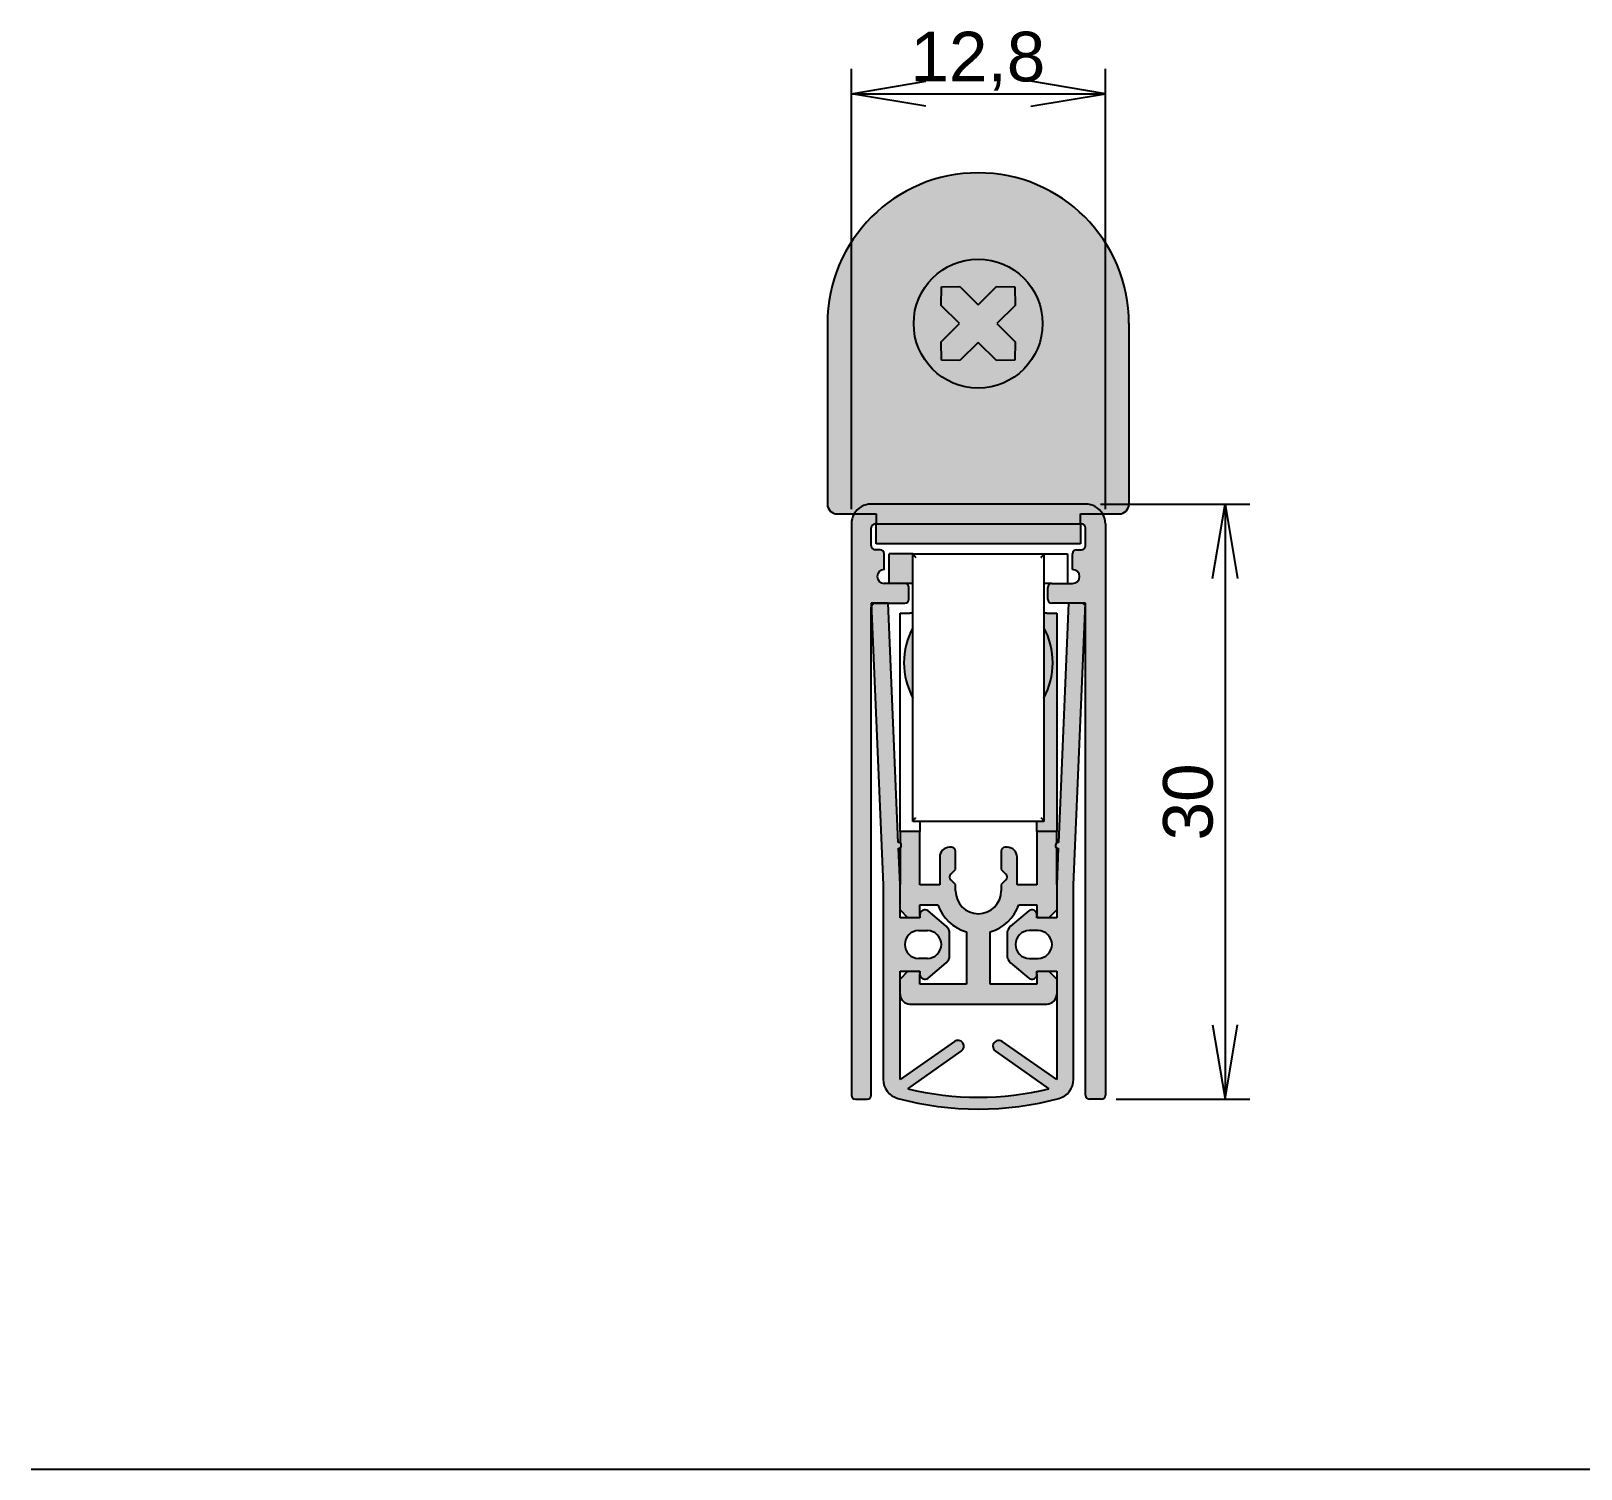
# Model space of a CAD drawing. Header units: millimetres. Extents: x 18 to 198, y 19 to 248.
# Drawn here: x 18.2 to 96.3, y 171.1 to 243.6 of the extents above; entities that cross this region are included whole.
import ezdxf
from ezdxf.enums import TextEntityAlignment as Align
from ezdxf.lldxf.tags import DXFTag

# ---------------------------------------------------------------- set-up
doc = ezdxf.new("R2010")
doc.units = ezdxf.units.MM
for name, color, linetype in [('3MM_SCHRAUBE_X_1', 7, 'Continuous'), ('AJ_359', 7, 'Continuous'), ('AP_562_M', 7, 'Continuous'), ('AP_563_708MM', 7, 'Continuous'), ('AP_564_703MM', 7, 'Continuous'), ('AW_121', 7, 'Continuous'), ('DV1_Default', 7, 'Continuous'), ('Standard', 7, 'Continuous')]:
    doc.layers.add(name, color=color, linetype=linetype)
doc.styles.add('SEACAD_Arial', font='ARIAL.TTF')
tags = doc.linetypes.add('HIDDEN2', pattern=[4.762499999999999, 3.175, -1.5875]).pattern_tags.tags
tags[6:7] = [DXFTag(74, 4), DXFTag(75, 0), DXFTag(340, '0'), DXFTag(46, 0.0), DXFTag(50, 0.0), DXFTag(44, 0.0), DXFTag(45, 0.0)]
tags[4:5] = [DXFTag(74, 4), DXFTag(75, 0), DXFTag(340, '0'), DXFTag(46, 0.0), DXFTag(50, 0.0), DXFTag(44, 0.0), DXFTag(45, 0.0)]
doc.dimstyles.new('E-Katalog', dxfattribs={"dimtxt": 2.5, "dimasz": 3.75, "dimexe": 1.25, "dimexo": 0.75, "dimgap": 1.25, "dimtad": 1, "dimtxsty": 'SEACAD_Arial', "dimblk1": '_SE_OPEN', "dimblk2": '_SE_OPEN', "dimsah": 1, "dimcen": 1.25, "dimadec": 0, "dimazin": 0, "dimtfac": 1, "dimtmove": 0, "dimatfit": 3, "dimfxl": 0, "dimtolj": 1, "dimarcsym": 0})

# ---------------------------------------------------------------- blocks, each defined once
blk = doc.blocks.new('SE')
at = {"layer": 'DV1_Default', "linetype": 'Continuous'}
h = blk.add_hatch(color=7, dxfattribs=at)
edge = h.paths.add_edge_path()
edge.add_line((58.29985715336257, 228.8263414154089), (58.29985715336258, 219.7285636376311))
edge.add_arc((58.79985715336258, 219.7285636376311), 0.5000000000000004, 180, 270)
edge.add_line((58.79985715336258, 219.2285636376311), (59.64458452455283, 219.2285636376311))
edge.add_arc((60.51060992833728, 218.7285636376311), 1.000000000000001, 90.0000000000004, 149.9999999999999, ccw=False)
edge.add_line((60.51060992833727, 219.7285636376311), (71.31060992833727, 219.7285636376311))
edge.add_arc((71.31060992833727, 218.7285636376311), 1.000000000000001, 30.000000000000227, 89.9999999999992, ccw=False)
edge.add_line((72.1766353321217, 219.2285636376311), (72.99985715336258, 219.2285636376311))
edge.add_arc((72.99985715336258, 219.7285636376311), 0.5000000000000004, 270, 360)
edge.add_line((73.49985715336258, 219.7285636376311), (73.49985715336257, 228.8263414154089))
edge.add_arc((65.89985715336257, 228.8263414154089), 7.599999999999998, 0, 180)
edge = h.paths.add_edge_path()
edge.add_ellipse((65.89985715336257, 228.8263414154089), major_axis=(3.25, 0), ratio=1, start_angle=0, end_angle=360)
h = blk.add_hatch(color=7, dxfattribs=at)
edge = h.paths.add_edge_path()
edge.add_ellipse((65.89985715336257, 228.8263414154089), major_axis=(3.25, 0), ratio=1, start_angle=0, end_angle=360)
h.paths.add_polyline_path([(64.04987068454666, 226.976354946593), (64.98073690137221, 226.9617115837314), (65.89985715336259, 227.8808318357218), (66.81897740535298, 226.9617115837314), (67.74984362217852, 226.976354946593), (67.76448698504008, 227.9072211634185), (66.84536673304967, 228.8263414154089), (67.76448698504007, 229.7454616673993), (67.7498436221785, 230.6763278842248), (66.81897740535298, 230.6909712470864), (65.89985715336257, 229.771850995096), (64.9807369013722, 230.6909712470864), (64.04987068454665, 230.6763278842248), (64.0352273216851, 229.7454616673993), (64.95434757367549, 228.8263414154089), (64.03522732168511, 227.9072211634185)])
for points in [[(65.89985715336257, 229.771850995096), (64.98073690137218, 230.6909712470864), (64.04987068454665, 230.6763278842248), (64.0352273216851, 229.7454616673993), (64.95434757367549, 228.8263414154089), (64.03522732168511, 227.9072211634185), (64.04987068454666, 226.976354946593), (64.9807369013722, 226.9617115837314), (65.89985715336257, 227.8808318357218), (66.81897740535298, 226.9617115837314), (67.74984362217852, 226.976354946593), (67.76448698504008, 227.9072211634185), (66.84536673304969, 228.8263414154089), (67.76448698504007, 229.7454616673993), (67.7498436221785, 230.6763278842248), (66.81897740535297, 230.6909712470864)], [(60.76060992833737, 217.7285636376311), (71.06060992833736, 217.7285636376311), (71.06060992833736, 218.7285636376311), (60.76060992833736, 218.7285636376311)], [(61.41060992833727, 217.2285636376311), (61.41060992833727, 215.7285636376311), (62.21060992833728, 215.7285636376311), (62.61060992833727, 215.7285636376311), (62.61060992833724, 217.2222378956019)]]:
    blk.add_hatch(color=7, dxfattribs=at).paths.add_polyline_path(points)
h = blk.add_hatch(color=7, dxfattribs=at)
edge = h.paths.add_edge_path()
edge.add_line((71.31060992833729, 219.7285636376311), (60.51060992833729, 219.7285636376311))
edge.add_arc((60.51060992833728, 218.7285636376311), 1.000000000000001, 90.0000000000004, 149.9999999999999)
edge.add_line((59.64458452455285, 219.2285636376311), (60.76060992833736, 219.2285636376311))
edge.add_line((60.76060992833736, 219.2285636376311), (60.76060992833736, 218.7285636376311))
edge.add_line((60.76060992833736, 218.7285636376311), (71.06060992833737, 218.7285636376311))
edge.add_line((71.06060992833737, 218.7285636376311), (71.06060992833736, 219.2285636376311))
edge.add_line((71.06060992833736, 219.2285636376311), (72.1766353321217, 219.2285636376311))
edge.add_arc((71.31060992833727, 218.7285636376311), 1.000000000000001, 30.00000000000014, 89.99999999999919)
h = blk.add_hatch(color=7, dxfattribs=at)
edge = h.paths.add_edge_path()
edge.add_line((59.51060992833728, 218.7285636376311), (59.51060992833728, 189.9285636376312))
edge.add_arc((59.71060992833728, 189.9285636376311), 0.1999999999999997, 180, 270)
edge.add_line((59.71060992833728, 189.7285636376311), (60.31060992833728, 189.7285636376311))
edge.add_arc((60.31060992833728, 189.9285636376311), 0.1999999999999988, 270.000000000002, 360)
edge.add_line((60.51060992833727, 189.9285636376311), (60.51060992833728, 214.5285636376312))
edge.add_arc((60.71060992833728, 214.5285636376312), 0.1999999999999988, 165.5512047872567, 180, ccw=False)
edge.add_line((60.51693572506433, 214.5784665732821), (60.51060992833728, 214.7281985668783))
edge.add_line((60.51060992833728, 214.7281985668783), (60.69853122706213, 214.7281985668783))
edge.add_arc((60.71060992833728, 214.5285636376312), 0.1999999999999988, 90, 93.46239998342452, ccw=False)
edge.add_line((60.71060992833728, 214.7285636376311), (61.36136815058373, 214.7281985668783))
edge.add_line((61.36136815058372, 214.7281985668783), (62.21060992833727, 214.7285636376311))
edge.add_arc((62.21060992833728, 214.9285636376311), 0.1999999999999988, 270, 360)
edge.add_line((62.41060992833727, 214.9285636376311), (62.41060992833727, 215.5285636376311))
edge.add_arc((62.21060992833728, 215.5285636376311), 0.2000000000000001, 0, 90)
edge.add_line((62.21060992833728, 215.7285636376311), (61.16060992833727, 215.7285636376311))
edge.add_arc((61.16060992833727, 216.0785636376311), 0.3499999999999996, 90, 270, ccw=False)
edge.add_line((61.16060992833727, 216.4285636376311), (61.16060992833727, 217.2285636376311))
edge.add_arc((60.96060992833728, 217.2285636376311), 0.1999999999999997, 0, 90)
edge.add_line((60.96060992833728, 217.4285636376311), (60.71060992833728, 217.4285636376311))
edge.add_arc((60.71060992833728, 217.6285636376311), 0.2000000000000005, 180, 270, ccw=False)
edge.add_line((60.51060992833728, 217.6285636376311), (60.51060992833727, 218.5285636376312))
edge.add_arc((60.71060992833728, 218.5285636376311), 0.1999999999999997, 90, 180, ccw=False)
edge.add_line((60.71060992833728, 218.7285636376311), (60.76060992833737, 218.7285636376311))
edge.add_line((60.76060992833737, 218.7285636376311), (60.76060992833736, 219.2285636376311))
edge.add_line((60.76060992833736, 219.2285636376311), (59.64458452455284, 219.2285636376311))
edge.add_arc((60.51060992833728, 218.7285636376311), 1.000000000000001, 149.9999999999999, 180)
h = blk.add_hatch(color=7, dxfattribs=at)
edge = h.paths.add_edge_path()
edge.add_line((72.31060992833727, 189.9285636376311), (72.31060992833727, 218.7285636376311))
edge.add_arc((71.31060992833727, 218.7285636376311), 1.000000000000001, 0, 30.00000000000014)
edge.add_line((72.1766353321217, 219.2285636376311), (71.06060992833736, 219.2285636376311))
edge.add_line((71.06060992833736, 219.2285636376311), (71.06060992833736, 218.7285636376311))
edge.add_line((71.06060992833736, 218.7285636376311), (71.11060992833727, 218.7285636376311))
edge.add_arc((71.11060992833727, 218.5285636376311), 0.1999999999999997, 0, 90, ccw=False)
edge.add_line((71.31060992833729, 218.5285636376311), (71.31060992833727, 217.6285636376311))
edge.add_arc((71.11060992833727, 217.6285636376311), 0.2000000000000005, 270, 360, ccw=False)
edge.add_line((71.11060992833727, 217.4285636376311), (70.86060992833727, 217.4285636376311))
edge.add_arc((70.86060992833727, 217.2285636376311), 0.1999999999999997, 90, 180)
edge.add_line((70.66060992833727, 217.2285636376311), (70.66060992833728, 216.4285636376312))
edge.add_arc((70.66060992833728, 216.0785636376311), 0.3499999999999996, -90, 90, ccw=False)
edge.add_line((70.66060992833728, 215.7285636376312), (69.61060992833728, 215.7285636376311))
edge.add_arc((69.61060992833727, 215.5285636376311), 0.2000000000000001, 90, 180)
edge.add_line((69.41060992833727, 215.5285636376311), (69.41060992833728, 214.9285636376311))
edge.add_arc((69.61060992833727, 214.9285636376311), 0.1999999999999988, 180, 270)
edge.add_line((69.61060992833727, 214.7285636376311), (70.45985170609082, 214.7285636376311))
edge.add_line((70.45985170609082, 214.7285636376311), (71.11060992833727, 214.7281985668783))
edge.add_line((71.11060992833727, 214.7281985668783), (71.12268862961237, 214.7281985668783))
edge.add_line((71.12268862961238, 214.7281985668783), (71.31060992833727, 214.7281985668783))
edge.add_line((71.31060992833727, 214.7281985668783), (71.30428413161023, 214.5784665732823))
edge.add_arc((71.11060992833727, 214.5285636376312), 0.1999999999999988, 0, 14.44879521274379, ccw=False)
edge.add_line((71.31060992833727, 214.5285636376312), (71.31060992833727, 189.9285636376311))
edge.add_arc((71.51060992833727, 189.9285636376311), 0.1999999999999988, 180, 270)
edge.add_line((71.51060992833727, 189.7285636376311), (72.11060992833728, 189.7285636376311))
edge.add_arc((72.11060992833727, 189.9285636376311), 0.1999999999999997, 270, 360)
h = blk.add_hatch(color=7, dxfattribs=at)
edge = h.paths.add_edge_path()
edge.add_line((61.11060992833777, 200.5261620433989), (61.11060992833777, 190.7336501596142))
edge.add_arc((62.11060992833777, 190.7336501596143), 1, 180, 254.8467161144254)
edge.add_arc((65.91060992833728, 204.7651804656898), 15.53698189894702, 254.8467161144251, 285.1532838855747)
edge.add_arc((69.71060992833678, 190.7336501596143), 0.9999999999999996, 285.1532838855738, 360)
edge.add_line((70.71060992833678, 190.7336501596143), (70.71060992833678, 200.5261620433989))
edge.add_line((70.71060992833678, 200.5261620433989), (71.30428413161022, 214.5784665732822))
edge.add_arc((71.11060992833727, 214.5285636376312), 0.1999999999999988, 14.44879521274385, 86.53760001657551)
edge.add_line((71.12268862961244, 214.7281985668783), (70.45985170609082, 214.7281985668783))
edge.add_line((70.45985170609082, 214.7281985668783), (69.95066268018596, 202.6756633281285))
edge.add_arc((69.94433120870679, 202.5257970128041), 0.1500000000000006, 87.58083732046795, 267.5808373204625)
edge.add_line((69.9379997372276, 202.3759306974798), (69.86048141406853, 200.5410672695746))
edge.add_line((69.86048141406853, 200.5410672695746), (69.86048141406853, 198.8764794115059))
edge.add_line((69.86048141406853, 198.8764794115059), (68.86060992833728, 198.8764794115059))
edge.add_line((68.86060992833728, 198.8764794115059), (68.86060992833728, 199.0264098032297))
edge.add_arc((68.61060992833728, 199.0264098032297), 0.2500000000000002, 0, 129.9999999999959)
edge.add_line((68.44991302591565, 199.2179209140095), (67.53667685377447, 198.451624778788))
edge.add_arc((67.85807065861772, 198.0686025572285), 0.4999999999999998, 130.0000000000001, 180)
edge.add_line((67.35807065861772, 198.0686025572285), (67.35807065861772, 196.9829914683797))
edge.add_arc((67.85807065861772, 196.9829914683797), 0.5, 180, 229.9999999999966)
edge.add_line((67.53667685377444, 196.5999692468203), (68.44991302591565, 195.8336731115988))
edge.add_arc((68.61060992833728, 196.0251842223786), 0.2500000000000003, 229.9999999999999, 360.0159605197295)
edge.add_line((68.86060991863758, 196.0252538632826), (68.8651791336882, 196.1751146141024))
edge.add_line((68.8651791336882, 196.1751146141024), (69.86048141406853, 196.1751146141024))
edge.add_line((69.86048141406853, 196.1751146141024), (69.86048141406853, 190.7150188252802))
edge.add_line((69.86048141406853, 190.7150188252802), (67.11633964127533, 192.636524987334))
edge.add_arc((66.94426446258393, 192.3907809479794), 0.3000000000000013, 54.99947592525866, 234.999475925264)
edge.add_line((66.77218928389254, 192.1450369086247), (69.46734132397168, 190.2578343945167))
edge.add_arc((65.91060992833728, 204.7651804656898), 14.93698189894702, 256.2246400002935, 283.77535999970644, ccw=False)
edge.add_line((62.35387853270286, 190.2578343945168), (65.049030572782, 192.1450369086248))
edge.add_arc((64.87695539409059, 192.3907809479794), 0.2999999999999971, 305.0005240747436, 485.0005240747392)
edge.add_line((64.7048802153992, 192.636524987334), (61.96073844260602, 190.7150188252801))
edge.add_line((61.96073844260602, 190.7150188252801), (61.96073844260602, 196.1751146141024))
edge.add_line((61.96073844260602, 196.1751146141024), (62.95604072298636, 196.1751146141024))
edge.add_line((62.95604072298636, 196.1751146141024), (62.96060993803698, 196.0252538632826))
edge.add_arc((63.21060992833727, 196.0251842223786), 0.2499999999999999, 179.9840394802705, 309.9999999999989)
edge.add_line((63.3713068307589, 195.8336731115988), (64.2845430029001, 196.5999692468202))
edge.add_arc((63.96314919805683, 196.9829914683797), 0.500000000000001, 310.0000000000028, 360)
edge.add_line((64.46314919805683, 196.9829914683797), (64.46314919805683, 198.0686025572285))
edge.add_arc((63.96314919805683, 198.0686025572285), 0.5, 0, 50.00000000000053)
edge.add_line((64.2845430029001, 198.451624778788), (63.3713068307589, 199.2179209140094))
edge.add_arc((63.21060992833727, 199.0264098032297), 0.2500000000000003, 50.00000000000534, 180)
edge.add_line((62.96060992833727, 199.0264098032297), (62.96060992833727, 198.8764794115058))
edge.add_line((62.96060992833727, 198.8764794115058), (61.96073844260602, 198.8764794115059))
edge.add_line((61.96073844260602, 198.8764794115059), (61.96073844260602, 200.5410672695746))
edge.add_line((61.96073844260602, 200.5410672695746), (61.88322011944695, 202.3759306974798))
edge.add_arc((61.87688864796777, 202.5257970128041), 0.1500000000000005, 272.4191626795348, 452.4191626795347)
edge.add_line((61.87055717648859, 202.6756633281285), (61.36136815058373, 214.7281985668783))
edge.add_line((61.36136815058372, 214.7281985668783), (60.69853122706213, 214.7281985668783))
edge.add_arc((60.71060992833728, 214.5285636376312), 0.1999999999999988, 93.46239998342448, 165.5512047872567)
edge.add_line((60.51693572506433, 214.5784665732821), (61.11060992833777, 200.5261620433989))
edge = h.paths.add_edge_path()
edge.add_line((62.8985592516987, 196.8261620433892), (63.34407807886728, 196.8261620433892))
edge.add_arc((63.34407807886727, 197.5261620433892), 0.6999999999999993, 270, 450)
edge.add_line((63.34407807886727, 198.2261620433892), (62.89855925169869, 198.2261620433892))
edge.add_arc((62.8985592516987, 197.5261620433892), 0.7000000000000027, 90, 270)
edge = h.paths.add_edge_path()
edge.add_line((68.47714177780728, 196.8261620433892), (68.92266060497585, 196.8261620433892))
edge.add_arc((68.92266060497586, 197.5261620433892), 0.7000000000000027, 270, 450)
edge.add_line((68.92266060497586, 198.2261620433892), (68.47714177780729, 198.2261620433892))
edge.add_arc((68.47714177780728, 197.5261620433892), 0.6999999999999993, 90, 270)
h = blk.add_hatch(color=7, dxfattribs=at)
edge = h.paths.add_edge_path()
edge.add_line((69.86060992833735, 203.2285636376311), (69.86060992833735, 214.2285636376311))
edge.add_line((69.86060992833735, 214.2285636376311), (69.36060992833735, 214.2285636376311))
edge.add_arc((69.36060992833737, 213.7285636376311), 0.5000000000000004, 90, 107.4576031237341)
edge.add_line((69.21060992833726, 214.2055332383396), (69.21060992833726, 213.5097149506868))
edge.add_arc((65.91060992833727, 211.7285636376311), 3.75, -28.35763657632748, 28.357636576327877, ccw=False)
edge.add_line((69.21060992833728, 209.9474123245755), (69.21060992833725, 203.7348893796603))
edge.add_line((69.21060992833725, 203.7348893796603), (68.86060992833735, 203.7285636376311))
edge.add_line((68.86060992833735, 203.7285636376311), (68.86060992833737, 203.2285636376311))
edge.add_line((68.86060992833737, 203.2285636376311), (69.86060992833737, 203.2285636376311))
h = blk.add_hatch(color=7, dxfattribs=at)
edge = h.paths.add_edge_path()
edge.add_line((62.61060992833725, 209.9474123245755), (62.61060992833725, 213.5097149506868))
edge.add_arc((65.91060992833727, 211.7285636376311), 3.75, 151.6423634236716, 208.3576365763275)
h = blk.add_hatch(color=7, dxfattribs=at)
edge = h.paths.add_edge_path()
edge.add_arc((65.91060992833727, 211.7285636376311), 3.75, 331.6423634236725, 388.3576365763279)
edge.add_line((69.21060992833728, 213.5097149506868), (69.21060992833726, 209.9474123245755))
h = blk.add_hatch(color=7, dxfattribs=at)
edge = h.paths.add_edge_path()
edge.add_line((66.51060992833736, 195.5261135715585), (66.51060992833736, 198.1643217536736))
edge.add_arc((65.91572393878248, 200.2303833837881), 2.150000000000001, 286.0628215177908, 340.8815502486516)
edge.add_line((67.94713745537713, 199.52621073124), (68.86060992833735, 199.5262106615051))
edge.add_line((68.86060992833735, 199.5262106615051), (68.86060992833737, 199.0264098032297))
edge.add_line((68.86060992833737, 199.0264098032297), (68.86060992833728, 198.9762106954124))
edge.add_arc((69.06060992833736, 198.9762106954124), 0.2000000000000001, 180, 209.911149171156)
edge.add_line((68.88724998195312, 198.8764794115059), (69.4608786444308, 198.8764794115059))
edge.add_line((69.4608786444308, 198.8764794115059), (69.86048141406853, 199.2760821811436))
edge.add_line((69.86048141406853, 199.2760821811436), (69.86048141406853, 200.5410672695747))
edge.add_line((69.86048141406853, 200.5410672695746), (69.86060992833735, 202.4013351824572))
edge.add_arc((69.94433120870679, 202.5257970128041), 0.1500000000000006, 123.92739276941171, 236.0726072305883, ccw=False)
edge.add_line((69.86060992833735, 202.6502588431511), (69.86060992833735, 203.2285636376311))
edge.add_line((69.86060992833735, 203.2285636376311), (68.86060992833735, 203.2285636376311))
edge.add_line((68.86060992833735, 203.2285636376311), (68.86060992833737, 200.5262106438501))
edge.add_line((68.86060992833737, 200.5262106438501), (67.86060992833737, 200.5262106438501))
edge.add_line((67.86060992833737, 200.5262106438501), (67.86060992833737, 201.9285637641837))
edge.add_arc((67.36060992833737, 201.9285637641837), 0.5, 0, 90)
edge.add_line((67.36060992833737, 202.4285637641837), (67.26060992833736, 202.4285637641837))
edge.add_arc((67.26060992833736, 202.2285637641837), 0.2000000000000001, 90, 180)
edge.add_line((67.06060992833736, 202.2285637641837), (67.06060992833736, 201.3090533563247))
edge.add_line((67.06060992833736, 201.3090533563247), (67.30203128457468, 201.0676320000874))
edge.add_arc((67.16060992833737, 200.9262106438501), 0.2000000000000003, -44.999999999994316, 45.0000000000029, ccw=False)
edge.add_line((67.30203128457468, 200.7847892876128), (67.06060992833737, 200.5433679313755))
edge.add_line((67.06060992833737, 200.5433679313755), (67.06060992833737, 200.2285636376311))
edge.add_arc((65.91060992833718, 200.2285636376311), 1.150000000000184, 180, 360, ccw=False)
edge.add_line((64.760609928337, 200.2285636376311), (64.76060992833719, 200.5433679313755))
edge.add_line((64.76060992833717, 200.5433679313755), (64.51918857209986, 200.7847892876128))
edge.add_arc((64.66060992833718, 200.9262106438501), 0.2000000000000001, 134.9999999999971, 224.9999999999943, ccw=False)
edge.add_line((64.51918857209988, 201.0676320000874), (64.76060992833719, 201.3090533563247))
edge.add_line((64.76060992833717, 201.3090533563247), (64.76060992833717, 202.2285637641837))
edge.add_arc((64.56060992833717, 202.2285637641837), 0.1999999999999999, 0, 90)
edge.add_line((64.56060992833717, 202.4285637641837), (64.46060992833716, 202.4285637641837))
edge.add_arc((64.46060992833719, 201.9285637641837), 0.5000000000000004, 90, 180)
edge.add_line((63.96060992833718, 201.9285637641837), (63.96060992833718, 200.5262106438501))
edge.add_line((63.96060992833718, 200.5262106438501), (62.96060992833718, 200.5262106438501))
edge.add_line((62.96060992833718, 200.5262106438501), (62.96060992833718, 203.2285636376312))
edge.add_line((62.96060992833718, 203.2285636376311), (61.96060992833718, 203.2285636376311))
edge.add_line((61.96060992833718, 203.2285636376311), (61.96060992833718, 202.6502588431511))
edge.add_arc((61.87688864796777, 202.5257970128041), 0.1500000000000005, -56.07260723059278, 56.072607230592894, ccw=False)
edge.add_line((61.96060992833718, 202.4013351824572), (61.96060992833718, 200.5441092101409))
edge.add_line((61.96060992833718, 200.5441092101408), (61.96073844260602, 199.2760821811436))
edge.add_line((61.96073844260602, 199.2760821811436), (62.36034121224374, 198.8764794115059))
edge.add_line((62.36034121224374, 198.8764794115059), (62.93396987472144, 198.8764794115059))
edge.add_arc((62.76060992833718, 198.9762106954124), 0.2000000000000005, 330.088850828845, 360)
edge.add_line((62.96060992833718, 198.9762106954124), (62.96060992833727, 199.0264098032297))
edge.add_line((62.96060992833727, 199.0264098032297), (62.96060992833718, 199.5262106615051))
edge.add_line((62.96060992833718, 199.5262106615051), (63.87408240129741, 199.52621073124))
edge.add_arc((65.90549591789207, 200.2303833837881), 2.149999999999999, 199.1184497513483, 253.9371784822088)
edge.add_line((65.31060992833717, 198.1643217536736), (65.31060992833717, 195.5261135715585))
edge.add_line((65.31060992833717, 195.5261135715585), (62.96060992833718, 195.5261133391217))
edge.add_line((62.96060992833718, 195.5261133391217), (62.96060992833718, 196.0251842223786))
edge.add_line((62.96060992833718, 196.0251842223786), (62.95809530215754, 196.1077286903055))
edge.add_arc((62.76060992833718, 196.076113391366), 0.200000000000001, 9.095266693365286, 29.67015348127619)
edge.add_line((62.9343878265196, 196.1751146141024), (62.35961115107358, 196.1751146141024))
edge.add_line((62.35961115107358, 196.1751146141024), (61.96073844260602, 195.7762419056348))
edge.add_line((61.96073844260602, 195.7762419056348), (61.96073844260602, 195.0147776057097))
edge.add_arc((62.46060992833718, 195.0261132906432), 0.5000000000000004, 181.2990851117282, 270)
edge.add_line((62.46060992833718, 194.5261132906432), (69.36060992833735, 194.5261132906432))
edge.add_arc((69.36060992833735, 195.0261132906432), 0.5000000000000004, 270, 358.7009148882816)
edge.add_line((69.86048141406853, 195.0147776057097), (69.86048141406853, 195.7762419056348))
edge.add_line((69.86048141406853, 195.7762419056348), (69.46160870560097, 196.1751146141024))
edge.add_line((69.46160870560097, 196.1751146141024), (68.88683203015495, 196.1751146141024))
edge.add_arc((69.06060992833736, 196.076113391366), 0.2000000000000005, 150.3298465187228, 170.9047333066347)
edge.add_line((68.863124554517, 196.1077286903055), (68.86060779728572, 196.0251842873537))
edge.add_line((68.86060779728572, 196.0251842873537), (68.86060992833737, 195.5261133391217))
edge.add_line((68.86060992833737, 195.5261133391217), (66.51060992833737, 195.5261135715585))
at = {"layer": '3MM_SCHRAUBE_X_1', "color": 7, "linetype": 'Continuous'}
for p, q in [((64.0352273216851, 229.7454616673993), (64.04987068454665, 230.6763278842249)), ((64.04987068454665, 230.6763278842248), (64.9807369013722, 230.6909712470864)), ((64.9807369013722, 230.6909712470864), (65.89985715336259, 229.771850995096)), ((65.89985715336257, 229.771850995096), (66.81897740535297, 230.6909712470864)), ((66.81897740535298, 230.6909712470864), (67.74984362217853, 230.6763278842248)), ((67.7498436221785, 230.6763278842248), (67.76448698504005, 229.7454616673993)), ((64.95434757367549, 228.8263414154089), (64.0352273216851, 229.7454616673993)), ((67.76448698504007, 229.7454616673993), (66.84536673304967, 228.8263414154089)), ((64.03522732168511, 227.9072211634185), (64.9543475736755, 228.8263414154089)), ((66.84536673304967, 228.8263414154089), (67.76448698504007, 227.9072211634185)), ((64.04987068454665, 226.976354946593), (64.0352273216851, 227.9072211634185)), ((65.89985715336259, 227.8808318357218), (64.9807369013722, 226.9617115837314)), ((66.81897740535298, 226.9617115837314), (65.89985715336259, 227.8808318357218)), ((67.76448698504008, 227.9072211634185), (67.74984362217853, 226.976354946593)), ((64.98073690137221, 226.9617115837314), (64.04987068454666, 226.976354946593)), ((67.74984362217852, 226.976354946593), (66.81897740535297, 226.9617115837314))]:
    blk.add_line(p, q, dxfattribs=at)
at = {"layer": 'AJ_359', "color": 7, "linetype": 'Continuous'}
for p, q in [((61.41060992833727, 215.7285636376311), (61.41060992833727, 217.2285636376311)), ((62.61060992833727, 217.2285636376311), (61.41060992833727, 217.2285636376311)), ((62.61060992833725, 217.2285636376311), (69.21060992833725, 217.2285636376311)), ((62.61060992833725, 217.2222378956019), (62.61060992833725, 217.2285636376311)), ((62.61060992833725, 203.7348893796604), (62.61060992833725, 217.2222378956019)), ((69.21060992833725, 217.2285636376311), (70.41060992833727, 217.2285636376311)), ((69.21060992833725, 217.2285636376311), (69.21060992833726, 217.2222378956019)), ((69.21060992833726, 217.2222378956019), (69.21060992833725, 203.7348893796604)), ((70.41060992833727, 217.2285636376311), (70.41060992833727, 215.7285636376311)), ((62.61060992833727, 215.7285636376311), (62.21060992833728, 215.7285636376311)), ((69.61060992833727, 215.7285636376311), (69.21060992833725, 215.7285636376311)), ((62.61060992833727, 205.7285636376311), (62.61060992833727, 208.1285636376311)), ((69.21060992833726, 208.1285636376311), (69.21060992833726, 205.7285636376311)), ((62.61060992833725, 203.7285636376311), (62.61060992833725, 203.7348893796604)), ((69.21060992833725, 203.7285636376311), (62.61060992833709, 203.7285636376311)), ((69.21060992833725, 203.7348893796604), (69.21060992833725, 203.7285636376311))]:
    blk.add_line(p, q, dxfattribs=at)
for start, end in [(151.6423634236716, 208.3576365763275), (331.6423634236725, 28.3576365763279)]:
    blk.add_arc((65.91060992833727, 211.7285636376311), 3.75, start, end, dxfattribs=at)
for points in [[(62.61060992833725, 217.2222378956019), (62.61060992833725, 217.2086673340695), (62.6320580640155, 217.1768025344973), (62.68842340423246, 217.106785036438), (62.72420603058081, 217.0673928348708), (62.76217242833729, 217.0285636376311)], [(69.05904742833722, 217.0285636376311), (69.09701382609157, 217.067392834873), (69.13279645244205, 217.106785036438), (69.18916179265901, 217.1768025344973), (69.21060992833726, 217.2086673340695), (69.21060992833726, 217.2222378956019)], [(62.61060992833725, 203.7348893796604), (62.61060992833727, 203.7484599411927), (62.6320580640155, 203.780324740765), (62.68842340423246, 203.8503422388243), (62.72420603057991, 203.8897344403924), (62.76217242833729, 203.9285636376312)], [(69.05904742833722, 203.9285636376312), (69.09701382609173, 203.8897344403894), (69.13279645244205, 203.8503422388243), (69.18916179265901, 203.780324740765), (69.21060992833725, 203.7484599411927), (69.21060992833725, 203.7348893796604)]]:
    blk.add_open_spline(points, degree=3, knots=[0, 0, 0, 0, 0.5, 0.5, 1, 1, 1, 1], dxfattribs=at)
at = {"layer": 'AP_562_M', "color": 7, "linetype": 'HIDDEN2'}
for p, q in [((71.31060992833729, 219.7285636376311), (60.51060992833729, 219.7285636376311)), ((60.76060992833737, 218.7285636376311), (71.06060992833737, 218.7285636376311))]:
    blk.add_line(p, q, dxfattribs=at)
at = {"layer": 'AP_562_M', "color": 7, "linetype": 'Continuous'}
for p, q in [((59.51060992833728, 218.7285636376311), (59.51060992833728, 189.9285636376312)), ((60.51060992833727, 217.6285636376311), (60.51060992833727, 218.5285636376312)), ((60.71060992833728, 218.7285636376311), (60.76060992833737, 218.7285636376311)), ((71.06060992833737, 218.7285636376311), (71.11060992833728, 218.7285636376311)), ((71.31060992833727, 217.6285636376311), (71.31060992833727, 218.5285636376312)), ((72.31060992833727, 218.7285636376311), (72.31060992833727, 189.9285636376312)), ((60.96060992833728, 217.4285636376311), (60.71060992833728, 217.4285636376311)), ((61.16060992833727, 216.4285636376311), (61.16060992833727, 217.2285636376311)), ((70.66060992833728, 216.4285636376311), (70.66060992833728, 217.2285636376311)), ((70.86060992833727, 217.4285636376311), (71.11060992833727, 217.4285636376311)), ((62.21060992833728, 215.7285636376311), (61.16060992833728, 215.7285636376311)), ((69.61060992833727, 215.7285636376311), (70.66060992833727, 215.7285636376311)), ((62.41060992833727, 214.9285636376311), (62.41060992833727, 215.5285636376311)), ((69.41060992833728, 214.9285636376311), (69.41060992833728, 215.5285636376311)), ((60.51060992833727, 189.9285636376311), (60.51060992833728, 214.5285636376311)), ((60.71060992833728, 214.7285636376311), (62.21060992833728, 214.7285636376311)), ((71.11060992833727, 214.7285636376311), (69.61060992833727, 214.7285636376311)), ((71.31060992833729, 189.9285636376311), (71.31060992833729, 214.5285636376311)), ((59.71060992833728, 189.7285636376311), (60.31060992833728, 189.7285636376311)), ((72.11060992833727, 189.7285636376311), (71.51060992833726, 189.7285636376311))]:
    blk.add_line(p, q, dxfattribs=at)
at = {"layer": 'AP_562_M', "color": 7, "linetype": 'HIDDEN2'}
for centre, radius, start, end in [((60.51060992833728, 218.7285636376311), 1.000000000000001, 90.0000000000004, 149.9999999999999), ((71.31060992833727, 218.7285636376311), 1.000000000000001, 30.00000000000014, 89.99999999999919), ((60.71060992833728, 214.5285636376312), 0.1999999999999988, 93.46239998342448, 165.5512047872567), ((71.11060992833727, 214.5285636376312), 0.1999999999999988, 14.44879521274385, 86.53760001657551)]:
    blk.add_arc(centre, radius, start, end, dxfattribs=at)
at = {"layer": 'AP_562_M', "color": 7, "linetype": 'Continuous'}
for centre, radius, start, end in [((60.51060992833728, 218.7285636376311), 1.000000000000001, 149.9999999999999, 180), ((71.31060992833727, 218.7285636376311), 1.000000000000001, 0, 30.00000000000014), ((60.71060992833728, 218.5285636376311), 0.1999999999999997, 90, 180), ((71.11060992833727, 218.5285636376311), 0.1999999999999997, 0, 90), ((60.71060992833728, 217.6285636376311), 0.2000000000000005, 180, 270), ((60.96060992833728, 217.2285636376311), 0.1999999999999997, 0, 90), ((70.86060992833727, 217.2285636376311), 0.1999999999999997, 90, 180), ((71.11060992833727, 217.6285636376311), 0.2000000000000005, 270, 0), ((61.16060992833727, 216.0785636376311), 0.3499999999999996, 90, 270), ((70.66060992833728, 216.0785636376311), 0.3499999999999996, 270, 90), ((62.21060992833728, 215.5285636376311), 0.2000000000000001, 0, 90), ((69.61060992833727, 215.5285636376311), 0.2000000000000001, 90, 180), ((62.21060992833728, 214.9285636376311), 0.1999999999999988, 270, 0), ((69.61060992833727, 214.9285636376311), 0.1999999999999988, 180, 270), ((60.71060992833728, 214.5285636376312), 0.1999999999999988, 165.5512047872567, 180), ((60.71060992833728, 214.5285636376312), 0.1999999999999988, 90, 93.46239998342448), ((71.11060992833727, 214.5285636376312), 0.1999999999999988, 86.53760001657551, 90), ((71.11060992833727, 214.5285636376312), 0.1999999999999988, 0, 14.44879521274385), ((59.71060992833728, 189.9285636376311), 0.1999999999999997, 180, 270), ((60.31060992833728, 189.9285636376311), 0.1999999999999988, 270.000000000002, 0), ((71.51060992833727, 189.9285636376311), 0.1999999999999988, 180, 270), ((72.11060992833727, 189.9285636376311), 0.1999999999999997, 270, 0)]:
    blk.add_arc(centre, radius, start, end, dxfattribs=at)
at = {"layer": 'AP_563_708MM', "color": 7, "linetype": 'Continuous'}
for p, q in [((61.96060992833718, 203.2285636376311), (61.96060992833718, 214.2285636376311)), ((61.96060992833718, 214.2285636376311), (62.46060992833718, 214.2285636376311)), ((69.36060992833737, 214.2285636376311), (69.86060992833737, 214.2285636376311)), ((69.86060992833735, 214.2285636376311), (69.86060992833735, 203.2285636376311)), ((61.96060992833718, 203.2285636376311), (61.96060992833718, 202.6502588431511)), ((62.96060992833718, 203.2285636376311), (61.96060992833718, 203.2285636376311)), ((62.96060992833718, 203.7285636376311), (62.96060992833718, 203.2285636376311)), ((62.96060992833718, 200.5262106438501), (62.96060992833718, 203.2285636376312)), ((68.86060992833737, 203.2285636376311), (68.86060992833737, 203.7285636376311)), ((68.86060992833737, 203.2285636376311), (68.86060992833737, 200.5262106438501)), ((69.86060992833735, 203.2285636376311), (68.86060992833735, 203.2285636376311)), ((69.86060992833735, 202.6502588431511), (69.86060992833735, 203.2285636376311)), ((61.96060992833718, 202.4013351824572), (61.96060992833718, 200.5441092101408)), ((64.56060992833717, 202.4285637641837), (64.46060992833718, 202.4285637641837)), ((67.36060992833737, 202.4285637641837), (67.26060992833737, 202.4285637641837)), ((69.86060992833735, 200.5441092101408), (69.86060992833735, 202.4013351824572)), ((63.96060992833718, 201.9285637641837), (63.96060992833718, 200.5262106438501)), ((64.76060992833717, 201.3090533563247), (64.76060992833717, 202.2285637641837)), ((67.06060992833736, 202.2285637641837), (67.06060992833736, 201.3090533563247)), ((67.86060992833737, 200.5262106438501), (67.86060992833737, 201.9285637641837)), ((64.51918857209988, 201.0676320000874), (64.76060992833719, 201.3090533563247)), ((67.06060992833737, 201.3090533563247), (67.30203128457468, 201.0676320000874)), ((63.96060992833718, 200.5262106438501), (62.96060992833718, 200.5262106438501)), ((64.76060992833717, 200.5433679313755), (64.51918857209986, 200.7847892876128)), ((64.76060992833717, 200.2285636376311), (64.76060992833717, 200.5433679313755)), ((67.30203128457468, 200.7847892876128), (67.06060992833737, 200.5433679313755)), ((67.06060992833737, 200.5433679313755), (67.06060992833737, 200.2285636376312)), ((68.86060992833737, 200.5262106438501), (67.86060992833737, 200.5262106438501)), ((61.96073844260602, 199.2760821811436), (62.36034121224374, 198.8764794115059)), ((62.96060992833718, 199.5262106615051), (63.87408240129741, 199.52621073124)), ((62.96060992833718, 199.0264098032297), (62.96060992833718, 199.5262106615052)), ((67.94713745537713, 199.52621073124), (68.86060992833737, 199.5262106615051)), ((68.86060992833737, 199.5262106615051), (68.86060992833737, 199.0264098032297)), ((69.4608786444308, 198.8764794115059), (69.86048141406853, 199.2760821811436)), ((65.31060992833717, 198.1643217536736), (65.31060992833717, 195.5261135715585)), ((66.51060992833736, 195.5261135715585), (66.51060992833736, 198.1643217536736)), ((62.35961115107358, 196.1751146141024), (61.96073844260602, 195.7762419056348)), ((69.86048141406853, 195.7762419056348), (69.46160870560095, 196.1751146141024)), ((62.96060992833718, 195.5261133391217), (62.96060992833718, 196.0251842223786)), ((65.31060992833717, 195.5261135715585), (62.96060992833717, 195.5261133391217)), ((68.86060992833737, 195.5261133391217), (66.51060992833737, 195.5261135715585)), ((68.86060992833737, 196.0251842223786), (68.86060992833737, 195.5261133391217)), ((62.46060992833718, 194.5261132906432), (69.36060992833735, 194.5261132906432))]:
    blk.add_line(p, q, dxfattribs=at)
for centre, radius, start, end in [((62.46060992833718, 213.7285636376311), 0.5000000000000004, 72.54239687626978, 90), ((69.36060992833737, 213.7285636376311), 0.5000000000000004, 90, 107.4576031237341), ((64.46060992833719, 201.9285637641837), 0.5000000000000004, 90, 180), ((64.56060992833717, 202.2285637641837), 0.1999999999999999, 0, 90), ((67.26060992833736, 202.2285637641837), 0.2000000000000001, 90, 180), ((67.36060992833737, 201.9285637641837), 0.5, 0, 90), ((64.66060992833718, 200.9262106438501), 0.2000000000000001, 134.9999999999971, 224.9999999999942), ((67.16060992833737, 200.9262106438501), 0.2000000000000003, 315.0000000000057, 45.00000000000288), ((65.91060992833718, 200.2285636376311), 1.150000000000184, 180, 0), ((65.90549591789207, 200.2303833837881), 2.149999999999999, 199.1184497513483, 253.9371784822088), ((65.91572393878248, 200.2303833837881), 2.150000000000001, 286.0628215177908, 340.8815502486516), ((62.76060992833718, 198.9762106954124), 0.2000000000000005, 330.088850828845, 0), ((69.06060992833736, 198.9762106954124), 0.2000000000000001, 180, 209.911149171156), ((62.76060992833718, 196.076113391366), 0.200000000000001, 9.095266693365286, 29.67015348127619), ((69.06060992833736, 196.076113391366), 0.2000000000000005, 150.3298465187228, 170.9047333066347), ((62.46060992833718, 195.0261132906432), 0.5000000000000004, 181.2990851117282, 270), ((69.36060992833735, 195.0261132906432), 0.5000000000000004, 270, 358.7009148882816)]:
    blk.add_arc(centre, radius, start, end, dxfattribs=at)
at = {"layer": 'AP_564_703MM', "color": 7, "linetype": 'Continuous'}
for p, q in [((60.51060992833727, 214.7281985668783), (61.11060992833777, 200.5261620433989)), ((61.36136815058372, 214.7281985668783), (60.51060992833727, 214.7281985668783)), ((61.87055717648859, 202.6756633281285), (61.36136815058373, 214.7281985668783)), ((70.45985170609083, 214.7281985668783), (69.95066268018597, 202.6756633281285)), ((71.31060992833727, 214.7281985668783), (70.45985170609083, 214.7281985668783)), ((70.71060992833678, 200.5261620433989), (71.31060992833727, 214.7281985668783)), ((61.96073844260602, 200.5410672695746), (61.88322011944695, 202.3759306974797)), ((69.9379997372276, 202.3759306974798), (69.86048141406853, 200.5410672695747)), ((61.11060992833777, 200.5261620433989), (61.11060992833777, 190.7336501596142)), ((61.96073844260602, 198.8764794115059), (61.96073844260602, 200.5410672695746)), ((69.86048141406853, 200.5410672695746), (69.86048141406853, 198.8764794115059)), ((70.71060992833678, 190.7336501596143), (70.71060992833678, 200.5261620433989)), ((62.96060992833727, 198.8764794115059), (61.96073844260602, 198.8764794115059)), ((62.96060992833727, 199.0264098032297), (62.96060992833727, 198.8764794115058)), ((64.2845430029001, 198.451624778788), (63.3713068307589, 199.2179209140095)), ((68.44991302591565, 199.2179209140095), (67.53667685377445, 198.451624778788)), ((68.86060992833728, 198.8764794115059), (68.86060992833728, 199.0264098032297)), ((69.86048141406853, 198.8764794115059), (68.86060992833728, 198.8764794115059)), ((62.8985592516987, 198.2261620433892), (63.34407807886728, 198.2261620433892)), ((64.46314919805683, 196.9829914683797), (64.46314919805683, 198.0686025572285)), ((67.35807065861772, 198.0686025572285), (67.35807065861772, 196.9829914683797)), ((68.92266060497586, 198.2261620433892), (68.47714177780728, 198.2261620433892)), ((61.96073844260602, 196.1751146141024), (62.95604072298635, 196.1751146141024)), ((61.96073844260602, 190.7150188252801), (61.96073844260602, 196.1751146141024)), ((63.34407807886727, 196.8261620433892), (62.89855925169869, 196.8261620433892)), ((62.95604072298636, 196.1751146141024), (62.96060993803698, 196.0252538632826)), ((63.3713068307589, 195.8336731115988), (64.2845430029001, 196.5999692468203)), ((67.53667685377445, 196.5999692468203), (68.44991302591565, 195.8336731115988)), ((68.47714177780728, 196.8261620433892), (68.92266060497586, 196.8261620433892)), ((68.86060991863758, 196.0252538632826), (68.8651791336882, 196.1751146141024)), ((68.8651791336882, 196.1751146141024), (69.86048141406853, 196.1751146141024)), ((69.86048141406853, 196.1751146141024), (69.86048141406853, 190.7150188252802)), ((64.7048802153992, 192.636524987334), (61.96073844260602, 190.7150188252801)), ((69.86048141406853, 190.7150188252801), (67.11633964127533, 192.636524987334)), ((62.35387853270286, 190.2578343945168), (65.04903057278199, 192.1450369086248)), ((66.77218928389254, 192.1450369086247), (69.46734132397168, 190.2578343945167))]:
    blk.add_line(p, q, dxfattribs=at)
for centre, radius, start, end in [((61.87688864796777, 202.5257970128041), 0.1500000000000005, 272.4191626795348, 92.41916267953478), ((69.94433120870679, 202.5257970128041), 0.1500000000000006, 87.58083732046795, 267.5808373204625), ((63.21060992833727, 199.0264098032297), 0.2500000000000003, 50.00000000000534, 180), ((68.61060992833728, 199.0264098032297), 0.2500000000000002, 0, 129.9999999999959), ((63.96314919805683, 198.0686025572285), 0.5, 0, 50.00000000000053), ((67.85807065861772, 198.0686025572285), 0.4999999999999998, 130.0000000000001, 180), ((62.8985592516987, 197.5261620433892), 0.7000000000000027, 90, 270), ((63.34407807886727, 197.5261620433892), 0.6999999999999993, 270, 90), ((68.47714177780728, 197.5261620433892), 0.6999999999999993, 90, 270), ((68.92266060497586, 197.5261620433892), 0.7000000000000027, 270, 90), ((63.96314919805683, 196.9829914683797), 0.500000000000001, 310.0000000000028, 0), ((67.85807065861772, 196.9829914683797), 0.5, 180, 229.9999999999966), ((63.21060992833727, 196.0251842223786), 0.2499999999999999, 179.9840394802705, 309.9999999999989), ((68.61060992833728, 196.0251842223786), 0.2500000000000003, 229.9999999999999, 0.01596051972951882), ((64.87695539409059, 192.3907809479794), 0.2999999999999971, 305.0005240747436, 125.0005240747391), ((66.94426446258393, 192.3907809479794), 0.3000000000000013, 54.99947592525866, 234.999475925264), ((62.11060992833777, 190.7336501596143), 1, 180, 254.8467161144254), ((69.71060992833678, 190.7336501596143), 0.9999999999999996, 285.1532838855738, 0), ((65.91060992833728, 204.7651804656898), 14.93698189894702, 256.2246400002936, 283.7753599997064), ((65.91060992833728, 204.7651804656898), 15.53698189894702, 254.8467161144251, 285.1532838855747)]:
    blk.add_arc(centre, radius, start, end, dxfattribs=at)
at = {"layer": 'AW_121', "color": 7, "linetype": 'Continuous'}
for p, q in [((58.29985715336257, 228.8263414154089), (58.29985715336258, 219.7285636376311)), ((73.49985715336257, 228.8263414154089), (73.49985715336258, 219.7285636376311)), ((58.79985715336258, 219.2285636376311), (60.76060992833735, 219.2285636376311)), ((60.76060992833736, 219.2285636376311), (60.76060992833736, 218.7285636376311)), ((71.06060992833736, 219.2285636376311), (72.99985715336258, 219.2285636376311)), ((71.06060992833736, 218.7285636376311), (71.06060992833736, 219.2285636376311)), ((60.76060992833737, 217.7285636376311), (60.76060992833737, 218.7285636376311)), ((71.06060992833736, 218.7285636376311), (71.06060992833736, 217.7285636376311)), ((71.06060992833736, 217.7285636376311), (60.76060992833735, 217.7285636376311))]:
    blk.add_line(p, q, dxfattribs=at)
blk.add_circle((65.89985715336257, 228.8263414154089), 3.25, dxfattribs=at)
for centre, radius, start, end in [((65.89985715336257, 228.8263414154089), 7.599999999999998, 0, 180), ((58.79985715336258, 219.7285636376311), 0.5000000000000004, 180, 270), ((72.99985715336258, 219.7285636376311), 0.5000000000000004, 270, 0)]:
    blk.add_arc(centre, radius, start, end, dxfattribs=at)
blk = doc.blocks.new('DMBLK1')
at = {"layer": 'Standard', "color": 7, "linetype": 'Continuous'}
for p, q in [((59.51060992833728, 219.4785636441504), (59.51060992833728, 241.6646071999987)), ((72.31060992833727, 219.4785636441504), (72.31060992833727, 241.6646071999987)), ((59.51060992833728, 240.4146072279384), (72.31060960498209, 240.4146072279384))]:
    blk.add_line(p, q, dxfattribs=at)
for points in [[(63.26060984451826, 239.7896072419082), (59.51060992833728, 240.4146072279384), (63.26060984451826, 241.0396072139685)], [(68.56060968880112, 239.7896072419082), (72.31060960498209, 240.4146072279384), (68.56060968880112, 241.0396072139685)]]:
    blk.add_lwpolyline(points, dxfattribs=at)
at = {"layer": 'Standard', "color": 7, "linetype": 'Continuous', "style": 'SEACAD_Arial'}
blk.add_text('12,8', height=2.5, dxfattribs=at).set_placement((62.48669672318142, 243.5396072279383), align=Align.TOP_LEFT)
blk = doc.blocks.new('_SE_OPEN')
at = {"color": 0}
for p, q in [((-1, 0.1665), (0, 0)), ((0, 0), (-1, -0.1665)), ((0, 0), (-1, 0))]:
    blk.add_line(p, q, dxfattribs=at)
blk = doc.blocks.new('DMBLK2')
at = {"layer": 'Standard', "color": 7, "linetype": 'Continuous'}
for p, q in [((72.06060993485654, 219.7285636376311), (79.5936203794604, 219.7285636376311)), ((78.34362040740008, 219.7285636376311), (78.34362040740008, 189.7285643081834)), ((72.86060993485653, 189.7285636376311), (79.59362037946039, 189.7285636376311))]:
    blk.add_line(p, q, dxfattribs=at)
for points in [[(77.71862042136992, 215.9785637214502), (78.34362040740008, 219.7285636376311), (78.96862039343024, 215.9785637214502)], [(77.71862042136992, 193.4785642243644), (78.34362040740008, 189.7285643081834), (78.96862039343024, 193.4785642243644)]]:
    blk.add_lwpolyline(points, dxfattribs=at)
at = {"layer": 'Standard', "color": 7, "linetype": 'Continuous', "style": 'SEACAD_Arial'}
blk.add_text('30', height=2.5, rotation=90, dxfattribs=at).set_placement((75.21862040740007, 202.7720422337768), align=Align.TOP_LEFT)

msp = doc.modelspace()

# ---------------------------------------------------------------- linework, layer by layer
at = {"layer": 'Standard', "color": 7, "linetype": 'Continuous'}
msp.add_line((18.1568766159286, 171.0856000138807), (198.0131616313066, 171.0856000138807), dxfattribs=at)

# ---------------------------------------------------------------- block references
at = {"layer": 'Standard'}
msp.add_blockref('SE', (0, 0), dxfattribs=at)

# ---------------------------------------------------------------- dimensions: what is measured, and where the dimension line sits
at = {"layer": 'Standard', "color": 7, "linetype": 'Continuous'}
for base, p1, p2, angle, picture, middle, dimtype in [((59.51060992833728, 240.4146072279384), (59.51060992833728, 218.7285636376311), (72.31060992833727, 218.7285636376311), 0, 'DMBLK1', (65.91060976665969, 240.4146072279384), 161), ((78.34362040740008, 189.7285636376311), (71.31060992833729, 219.7285636376311), (72.11060992833727, 189.7285636376311), 90, 'DMBLK2', (78.34362040740008, 204.7285639729073), 160)]:
    dim = msp.add_linear_dim(base=base, p1=p1, p2=p2, angle=angle, text='\\A1;<>', dimstyle='E-Katalog', dxfattribs=at)
    dim.commit()
    dim.dimension.update_dxf_attribs({"geometry": picture, "text_midpoint": middle, "dimtype": dimtype})

doc.saveas('drawing.dxf')
